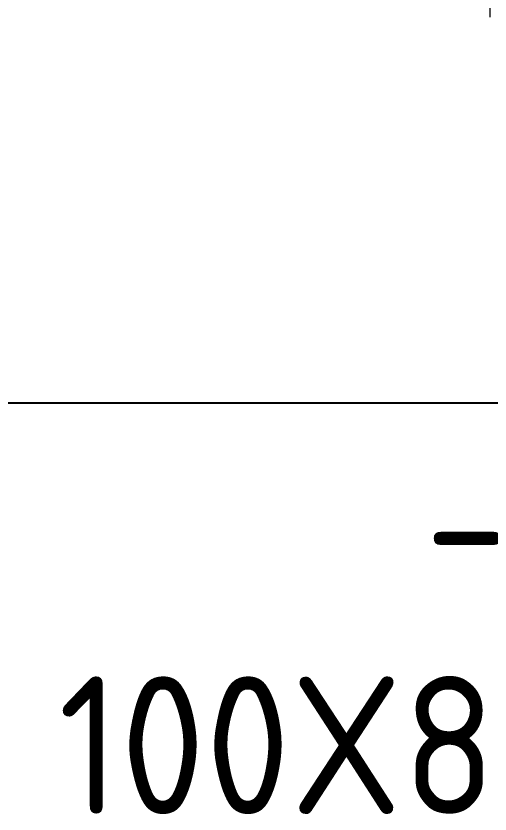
# Model space of a CAD drawing. Header units: millimetres. Extents: x 37984 to 70752, y 14140 to 37584.
# Drawn here: x 39197.8 to 39266.6, y 20479.7 to 20595.6 of the extents above; entities that cross this region are included whole.
import ezdxf
from ezdxf.enums import TextEntityAlignment as Align

# ---------------------------------------------------------------- set-up
doc = ezdxf.new("R2010")
doc.units = ezdxf.units.MM
doc.layers.add('000-PI-Oprema', color=30, linetype='Continuous', lineweight=5)
doc.layers.add('000-PI_TEXT', color=7, linetype='Continuous')
doc.layers.add('002-PI-Kabelska kanalica', color=150, linetype='Continuous')
doc.styles.add('PI0', font='isocpeur.ttf', dxfattribs={"width": 0.9})

# ---------------------------------------------------------------- blocks, each defined once
blk = doc.blocks.new('*U990')
at = {"layer": '002-PI-Kabelska kanalica'}
blk.add_line((-20, -100), (-20, 1785), dxfattribs=at)
blk = doc.blocks.new('C10F3TM')
at = {"layer": '000-PI-Oprema'}
blk.add_arc((4788027.2, 9720), 4743294.28, 180.01197791, 180.01243627, dxfattribs=at)

msp = doc.modelspace()

# ---------------------------------------------------------------- block references
at = {"rotation": 270}
msp.add_blockref('*U990', (38658.446, 20519.404), dxfattribs=at)
at = {"layer": '000-PI-Oprema'}
msp.add_blockref('C10F3TM', (-5466.402, 11904.981), dxfattribs=at)

# ---------------------------------------------------------------- texts
at = {"insert": (39241.919, 20489.662), "char_height": 20, "width": 16.78721, "attachment_point": 5, "style": 'PI0'}
msp.add_mtext('{\\fISOCPEUR|b0|i0|c238|p34;10}0X{\\fISOCPEUR|b0|i0|c238|p34;8}0', dxfattribs=at)
at = {"layer": '000-PI_TEXT', "style": 'PI0', "width": 0.9}
msp.add_text('-QB 292 09', height=20, dxfattribs=at).set_placement((39322.03, 20505.774), align=Align.BOTTOM_CENTER)

doc.saveas('drawing.dxf')
